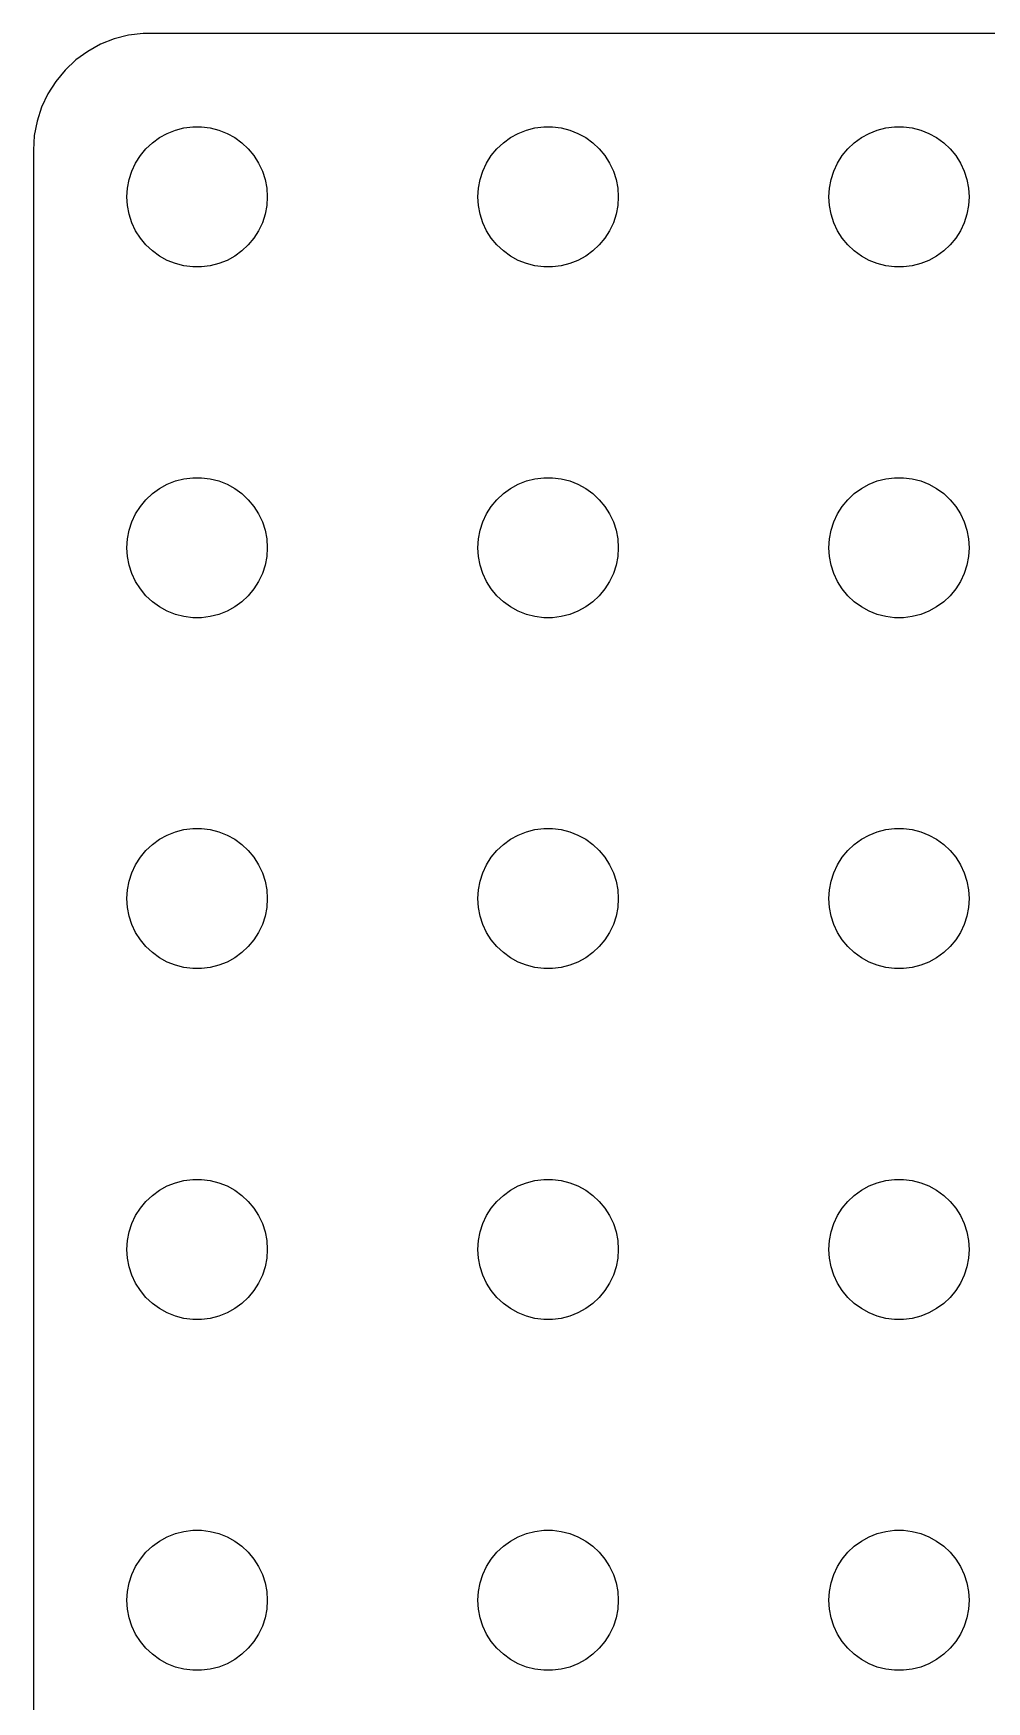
# Model space of a CAD drawing. Header units: metres. Extents: x -74 to 74, y -67 to 67.
# Drawn here: x -74.5 to -33.8, y -4.3 to 67 of the extents above; entities that cross this region are included whole.
import ezdxf

# ---------------------------------------------------------------- set-up
doc = ezdxf.new("R2010")
doc.units = ezdxf.units.M

msp = doc.modelspace()

# ---------------------------------------------------------------- linework, layer by layer
for p, q in [((-71.6289, 66.5241), (-72.1791, 66.2216)), ((-71.0451, 66.7553), (-71.6289, 66.5241)), ((-70.4369, 66.9114), (-71.0451, 66.7553)), ((-69.8139, 66.9901), (-70.4369, 66.9114)), ((69.8139, 66.9901), (-69.8139, 66.9901)), ((-72.6871, 65.8526), (-73.1448, 65.4227)), ((-72.1791, 66.2216), (-72.6871, 65.8526)), ((-73.5451, 64.9389), (-73.8815, 64.4088)), ((-73.1448, 65.4227), (-73.5451, 64.9389)), ((-73.8815, 64.4088), (-74.1489, 63.8406)), ((-74.1489, 63.8406), (-74.3429, 63.2434)), ((-74.3429, 63.2434), (-74.4606, 62.6267)), ((-68.7773, 62.7145), (-68.427, 62.8532)), ((-68.427, 62.8532), (-68.0621, 62.9469)), ((-68.0621, 62.9469), (-67.6884, 62.9941)), ((-67.6884, 62.9941), (-67.3116, 62.9941)), ((-67.3116, 62.9941), (-66.9379, 62.9469)), ((-66.9379, 62.9469), (-66.573, 62.8532)), ((-66.573, 62.8532), (-66.2227, 62.7145)), ((-53.7773, 62.7145), (-53.427, 62.8532)), ((-53.427, 62.8532), (-53.0621, 62.9469)), ((-53.0621, 62.9469), (-52.6884, 62.9941)), ((-52.6884, 62.9941), (-52.3116, 62.9941)), ((-52.3116, 62.9941), (-51.9379, 62.9469)), ((-51.9379, 62.9469), (-51.5729, 62.8532)), ((-51.5729, 62.8532), (-51.2227, 62.7145)), ((-38.7773, 62.7145), (-38.427, 62.8532)), ((-38.427, 62.8532), (-38.0621, 62.9469)), ((-38.0621, 62.9469), (-37.6884, 62.9941)), ((-37.6884, 62.9941), (-37.3116, 62.9941)), ((-37.3116, 62.9941), (-36.9379, 62.9469)), ((-36.9379, 62.9469), (-36.5729, 62.8532)), ((-36.5729, 62.8532), (-36.2227, 62.7145)), ((-74.4606, 62.6267), (-74.5, 62)), ((-69.927, 61.7634), (-69.6869, 62.0536)), ((-69.6869, 62.0536), (-69.4123, 62.3115)), ((-69.4123, 62.3115), (-69.1075, 62.533)), ((-69.1075, 62.533), (-68.7773, 62.7145)), ((-66.2227, 62.7145), (-65.8925, 62.533)), ((-65.8925, 62.533), (-65.5877, 62.3115)), ((-65.5877, 62.3115), (-65.3131, 62.0536)), ((-65.3131, 62.0536), (-65.073, 61.7634)), ((-54.927, 61.7634), (-54.6869, 62.0536)), ((-54.6869, 62.0536), (-54.4123, 62.3115)), ((-54.4123, 62.3115), (-54.1075, 62.533)), ((-54.1075, 62.533), (-53.7773, 62.7145)), ((-51.2227, 62.7145), (-50.8925, 62.533)), ((-50.8925, 62.533), (-50.5877, 62.3115)), ((-50.5877, 62.3115), (-50.3131, 62.0536)), ((-50.3131, 62.0536), (-50.0729, 61.7634)), ((-39.927, 61.7634), (-39.6869, 62.0536)), ((-39.6869, 62.0536), (-39.4123, 62.3115)), ((-39.4123, 62.3115), (-39.1075, 62.533)), ((-39.1075, 62.533), (-38.7773, 62.7145)), ((-36.2227, 62.7145), (-35.8925, 62.533)), ((-35.8925, 62.533), (-35.5877, 62.3115)), ((-35.5877, 62.3115), (-35.3131, 62.0536)), ((-35.3131, 62.0536), (-35.0729, 61.7634)), ((-74.5, 62), (-74.5, -62)), ((-70.2893, 61.1044), (-70.1289, 61.4453)), ((-70.1289, 61.4453), (-69.927, 61.7634)), ((-65.073, 61.7634), (-64.8711, 61.4453)), ((-64.8711, 61.4453), (-64.7107, 61.1044)), ((-55.2893, 61.1044), (-55.1289, 61.4453)), ((-55.1289, 61.4453), (-54.927, 61.7634)), ((-50.0729, 61.7634), (-49.8711, 61.4453)), ((-49.8711, 61.4453), (-49.7107, 61.1044)), ((-40.2893, 61.1044), (-40.1289, 61.4453)), ((-40.1289, 61.4453), (-39.927, 61.7634)), ((-35.0729, 61.7634), (-34.8711, 61.4453)), ((-34.8711, 61.4453), (-34.7107, 61.1044)), ((-70.4763, 60.376), (-70.4057, 60.7461)), ((-70.4057, 60.7461), (-70.2893, 61.1044)), ((-64.7107, 61.1044), (-64.5943, 60.7461)), ((-64.5943, 60.7461), (-64.5237, 60.376)), ((-55.4763, 60.376), (-55.4057, 60.7461)), ((-55.4057, 60.7461), (-55.2893, 61.1044)), ((-49.7107, 61.1044), (-49.5942, 60.7461)), ((-49.5942, 60.7461), (-49.5237, 60.376)), ((-40.4763, 60.376), (-40.4057, 60.7461)), ((-40.4057, 60.7461), (-40.2893, 61.1044)), ((-34.7107, 61.1044), (-34.5942, 60.7461)), ((-34.5942, 60.7461), (-34.5237, 60.376)), ((-70.5, 60), (-70.4763, 60.376)), ((-70.4763, 59.624), (-70.5, 60)), ((-64.5237, 60.376), (-64.5, 60)), ((-64.5, 60), (-64.5237, 59.624)), ((-55.5, 60), (-55.4763, 60.376)), ((-55.4763, 59.624), (-55.5, 60)), ((-49.5237, 60.376), (-49.5, 60)), ((-49.5, 60), (-49.5237, 59.624)), ((-40.5, 60), (-40.4763, 60.376)), ((-40.4763, 59.624), (-40.5, 60)), ((-34.5237, 60.376), (-34.5, 60)), ((-34.5, 60), (-34.5237, 59.624)), ((-70.4057, 59.2539), (-70.4763, 59.624)), ((-70.2893, 58.8956), (-70.4057, 59.2539)), ((-64.5943, 59.2539), (-64.7107, 58.8956)), ((-64.5237, 59.624), (-64.5943, 59.2539)), ((-55.4057, 59.2539), (-55.4763, 59.624)), ((-55.2893, 58.8956), (-55.4057, 59.2539)), ((-49.5942, 59.2539), (-49.7107, 58.8956)), ((-49.5237, 59.624), (-49.5942, 59.2539)), ((-40.4057, 59.2539), (-40.4763, 59.624)), ((-40.2893, 58.8956), (-40.4057, 59.2539)), ((-34.5942, 59.2539), (-34.7107, 58.8956)), ((-34.5237, 59.624), (-34.5942, 59.2539)), ((-70.1289, 58.5547), (-70.2893, 58.8956)), ((-69.927, 58.2366), (-70.1289, 58.5547)), ((-64.8711, 58.5547), (-65.073, 58.2366)), ((-64.7107, 58.8956), (-64.8711, 58.5547)), ((-55.1289, 58.5547), (-55.2893, 58.8956)), ((-54.927, 58.2366), (-55.1289, 58.5547)), ((-49.8711, 58.5547), (-50.0729, 58.2366)), ((-49.7107, 58.8956), (-49.8711, 58.5547)), ((-40.1289, 58.5547), (-40.2893, 58.8956)), ((-39.927, 58.2366), (-40.1289, 58.5547)), ((-34.8711, 58.5547), (-35.0729, 58.2366)), ((-34.7107, 58.8956), (-34.8711, 58.5547)), ((-69.6869, 57.9464), (-69.927, 58.2366)), ((-69.4123, 57.6885), (-69.6869, 57.9464)), ((-65.3131, 57.9464), (-65.5877, 57.6885)), ((-65.073, 58.2366), (-65.3131, 57.9464)), ((-54.6869, 57.9464), (-54.927, 58.2366)), ((-54.4123, 57.6885), (-54.6869, 57.9464)), ((-50.3131, 57.9464), (-50.5877, 57.6885)), ((-50.0729, 58.2366), (-50.3131, 57.9464)), ((-39.6869, 57.9464), (-39.927, 58.2366)), ((-39.4123, 57.6885), (-39.6869, 57.9464)), ((-35.3131, 57.9464), (-35.5877, 57.6885)), ((-35.0729, 58.2366), (-35.3131, 57.9464)), ((-69.1075, 57.467), (-69.4123, 57.6885)), ((-68.7773, 57.2855), (-69.1075, 57.467)), ((-68.427, 57.1468), (-68.7773, 57.2855)), ((-68.0621, 57.0531), (-68.427, 57.1468)), ((-66.573, 57.1468), (-66.9379, 57.0531)), ((-66.2227, 57.2855), (-66.573, 57.1468)), ((-65.8925, 57.467), (-66.2227, 57.2855)), ((-65.5877, 57.6885), (-65.8925, 57.467)), ((-54.1075, 57.467), (-54.4123, 57.6885)), ((-53.7773, 57.2855), (-54.1075, 57.467)), ((-53.427, 57.1468), (-53.7773, 57.2855)), ((-53.0621, 57.0531), (-53.427, 57.1468)), ((-51.5729, 57.1468), (-51.9379, 57.0531)), ((-51.2227, 57.2855), (-51.5729, 57.1468)), ((-50.8925, 57.467), (-51.2227, 57.2855)), ((-50.5877, 57.6885), (-50.8925, 57.467)), ((-39.1075, 57.467), (-39.4123, 57.6885)), ((-38.7773, 57.2855), (-39.1075, 57.467)), ((-38.427, 57.1468), (-38.7773, 57.2855)), ((-38.0621, 57.0531), (-38.427, 57.1468)), ((-36.5729, 57.1468), (-36.9379, 57.0531)), ((-36.2227, 57.2855), (-36.5729, 57.1468)), ((-35.8925, 57.467), (-36.2227, 57.2855)), ((-35.5877, 57.6885), (-35.8925, 57.467)), ((-67.6884, 57.0059), (-68.0621, 57.0531)), ((-67.3116, 57.0059), (-67.6884, 57.0059)), ((-66.9379, 57.0531), (-67.3116, 57.0059)), ((-52.6884, 57.0059), (-53.0621, 57.0531)), ((-52.3116, 57.0059), (-52.6884, 57.0059)), ((-51.9379, 57.0531), (-52.3116, 57.0059)), ((-37.6884, 57.0059), (-38.0621, 57.0531)), ((-37.3116, 57.0059), (-37.6884, 57.0059)), ((-36.9379, 57.0531), (-37.3116, 57.0059)), ((-68.7773, 47.7145), (-68.427, 47.8532)), ((-68.427, 47.8532), (-68.0621, 47.9469)), ((-68.0621, 47.9469), (-67.6884, 47.9941)), ((-67.6884, 47.9941), (-67.3116, 47.9941)), ((-67.3116, 47.9941), (-66.9379, 47.9469)), ((-66.9379, 47.9469), (-66.573, 47.8532)), ((-66.573, 47.8532), (-66.2227, 47.7145)), ((-53.7773, 47.7145), (-53.427, 47.8532)), ((-53.427, 47.8532), (-53.0621, 47.9469)), ((-53.0621, 47.9469), (-52.6884, 47.9941)), ((-52.6884, 47.9941), (-52.3116, 47.9941)), ((-52.3116, 47.9941), (-51.9379, 47.9469)), ((-51.9379, 47.9469), (-51.5729, 47.8532)), ((-51.5729, 47.8532), (-51.2227, 47.7145)), ((-38.7773, 47.7145), (-38.427, 47.8532)), ((-38.427, 47.8532), (-38.0621, 47.9469)), ((-38.0621, 47.9469), (-37.6884, 47.9941)), ((-37.6884, 47.9941), (-37.3116, 47.9941)), ((-37.3116, 47.9941), (-36.9379, 47.9469)), ((-36.9379, 47.9469), (-36.5729, 47.8532)), ((-36.5729, 47.8532), (-36.2227, 47.7145)), ((-69.6869, 47.0536), (-69.4123, 47.3115)), ((-69.4123, 47.3115), (-69.1075, 47.533)), ((-69.1075, 47.533), (-68.7773, 47.7145)), ((-66.2227, 47.7145), (-65.8925, 47.533)), ((-65.8925, 47.533), (-65.5877, 47.3115)), ((-65.5877, 47.3115), (-65.3131, 47.0536)), ((-54.6869, 47.0536), (-54.4123, 47.3115)), ((-54.4123, 47.3115), (-54.1075, 47.533)), ((-54.1075, 47.533), (-53.7773, 47.7145)), ((-51.2227, 47.7145), (-50.8925, 47.533)), ((-50.8925, 47.533), (-50.5877, 47.3115)), ((-50.5877, 47.3115), (-50.3131, 47.0536)), ((-39.6869, 47.0536), (-39.4123, 47.3115)), ((-39.4123, 47.3115), (-39.1075, 47.533)), ((-39.1075, 47.533), (-38.7773, 47.7145)), ((-36.2227, 47.7145), (-35.8925, 47.533)), ((-35.8925, 47.533), (-35.5877, 47.3115)), ((-35.5877, 47.3115), (-35.3131, 47.0536)), ((-70.2893, 46.1044), (-70.1289, 46.4453)), ((-70.1289, 46.4453), (-69.927, 46.7634)), ((-69.927, 46.7634), (-69.6869, 47.0536)), ((-65.3131, 47.0536), (-65.073, 46.7634)), ((-65.073, 46.7634), (-64.8711, 46.4453)), ((-64.8711, 46.4453), (-64.7107, 46.1044)), ((-55.2893, 46.1044), (-55.1289, 46.4453)), ((-55.1289, 46.4453), (-54.927, 46.7634)), ((-54.927, 46.7634), (-54.6869, 47.0536)), ((-50.3131, 47.0536), (-50.0729, 46.7634)), ((-50.0729, 46.7634), (-49.8711, 46.4453)), ((-49.8711, 46.4453), (-49.7107, 46.1044)), ((-40.2893, 46.1044), (-40.1289, 46.4453)), ((-40.1289, 46.4453), (-39.927, 46.7634)), ((-39.927, 46.7634), (-39.6869, 47.0536)), ((-35.3131, 47.0536), (-35.0729, 46.7634)), ((-35.0729, 46.7634), (-34.8711, 46.4453)), ((-34.8711, 46.4453), (-34.7107, 46.1044)), ((-70.4763, 45.376), (-70.4057, 45.7461)), ((-70.4057, 45.7461), (-70.2893, 46.1044)), ((-64.7107, 46.1044), (-64.5943, 45.7461)), ((-64.5943, 45.7461), (-64.5237, 45.376)), ((-55.4763, 45.376), (-55.4057, 45.7461)), ((-55.4057, 45.7461), (-55.2893, 46.1044)), ((-49.7107, 46.1044), (-49.5942, 45.7461)), ((-49.5942, 45.7461), (-49.5237, 45.376)), ((-40.4763, 45.376), (-40.4057, 45.7461)), ((-40.4057, 45.7461), (-40.2893, 46.1044)), ((-34.7107, 46.1044), (-34.5942, 45.7461)), ((-34.5942, 45.7461), (-34.5237, 45.376)), ((-70.5, 45), (-70.4763, 45.376)), ((-70.4763, 44.624), (-70.5, 45)), ((-64.5237, 45.376), (-64.5, 45)), ((-64.5, 45), (-64.5237, 44.624)), ((-55.5, 45), (-55.4763, 45.376)), ((-55.4763, 44.624), (-55.5, 45)), ((-49.5237, 45.376), (-49.5, 45)), ((-49.5, 45), (-49.5237, 44.624)), ((-40.5, 45), (-40.4763, 45.376)), ((-40.4763, 44.624), (-40.5, 45)), ((-34.5237, 45.376), (-34.5, 45)), ((-34.5, 45), (-34.5237, 44.624)), ((-70.4057, 44.2539), (-70.4763, 44.624)), ((-70.2893, 43.8956), (-70.4057, 44.2539)), ((-64.5943, 44.2539), (-64.7107, 43.8956)), ((-64.5237, 44.624), (-64.5943, 44.2539)), ((-55.4057, 44.2539), (-55.4763, 44.624)), ((-55.2893, 43.8956), (-55.4057, 44.2539)), ((-49.5942, 44.2539), (-49.7107, 43.8956)), ((-49.5237, 44.624), (-49.5942, 44.2539)), ((-40.4057, 44.2539), (-40.4763, 44.624)), ((-40.2893, 43.8956), (-40.4057, 44.2539)), ((-34.5942, 44.2539), (-34.7107, 43.8956)), ((-34.5237, 44.624), (-34.5942, 44.2539)), ((-70.1289, 43.5547), (-70.2893, 43.8956)), ((-69.927, 43.2366), (-70.1289, 43.5547)), ((-64.8711, 43.5547), (-65.073, 43.2366)), ((-64.7107, 43.8956), (-64.8711, 43.5547)), ((-55.1289, 43.5547), (-55.2893, 43.8956)), ((-54.927, 43.2366), (-55.1289, 43.5547)), ((-49.8711, 43.5547), (-50.0729, 43.2366)), ((-49.7107, 43.8956), (-49.8711, 43.5547)), ((-40.1289, 43.5547), (-40.2893, 43.8956)), ((-39.927, 43.2366), (-40.1289, 43.5547)), ((-34.8711, 43.5547), (-35.0729, 43.2366)), ((-34.7107, 43.8956), (-34.8711, 43.5547)), ((-69.6869, 42.9464), (-69.927, 43.2366)), ((-69.4123, 42.6885), (-69.6869, 42.9464)), ((-65.3131, 42.9464), (-65.5877, 42.6885)), ((-65.073, 43.2366), (-65.3131, 42.9464)), ((-54.6869, 42.9464), (-54.927, 43.2366)), ((-54.4123, 42.6885), (-54.6869, 42.9464)), ((-50.3131, 42.9464), (-50.5877, 42.6885)), ((-50.0729, 43.2366), (-50.3131, 42.9464)), ((-39.6869, 42.9464), (-39.927, 43.2366)), ((-39.4123, 42.6885), (-39.6869, 42.9464)), ((-35.3131, 42.9464), (-35.5877, 42.6885)), ((-35.0729, 43.2366), (-35.3131, 42.9464)), ((-69.1075, 42.467), (-69.4123, 42.6885)), ((-68.7773, 42.2855), (-69.1075, 42.467)), ((-68.427, 42.1468), (-68.7773, 42.2855)), ((-68.0621, 42.0531), (-68.427, 42.1468)), ((-66.573, 42.1468), (-66.9379, 42.0531)), ((-66.2227, 42.2855), (-66.573, 42.1468)), ((-65.8925, 42.467), (-66.2227, 42.2855)), ((-65.5877, 42.6885), (-65.8925, 42.467)), ((-54.1075, 42.467), (-54.4123, 42.6885)), ((-53.7773, 42.2855), (-54.1075, 42.467)), ((-53.427, 42.1468), (-53.7773, 42.2855)), ((-53.0621, 42.0531), (-53.427, 42.1468)), ((-51.5729, 42.1468), (-51.9379, 42.0531)), ((-51.2227, 42.2855), (-51.5729, 42.1468)), ((-50.8925, 42.467), (-51.2227, 42.2855)), ((-50.5877, 42.6885), (-50.8925, 42.467)), ((-39.1075, 42.467), (-39.4123, 42.6885)), ((-38.7773, 42.2855), (-39.1075, 42.467)), ((-38.427, 42.1468), (-38.7773, 42.2855)), ((-38.0621, 42.0531), (-38.427, 42.1468)), ((-36.5729, 42.1468), (-36.9379, 42.0531)), ((-36.2227, 42.2855), (-36.5729, 42.1468)), ((-35.8925, 42.467), (-36.2227, 42.2855)), ((-35.5877, 42.6885), (-35.8925, 42.467)), ((-67.6884, 42.0059), (-68.0621, 42.0531)), ((-67.3116, 42.0059), (-67.6884, 42.0059)), ((-66.9379, 42.0531), (-67.3116, 42.0059)), ((-52.6884, 42.0059), (-53.0621, 42.0531)), ((-52.3116, 42.0059), (-52.6884, 42.0059)), ((-51.9379, 42.0531), (-52.3116, 42.0059)), ((-37.6884, 42.0059), (-38.0621, 42.0531)), ((-37.3116, 42.0059), (-37.6884, 42.0059)), ((-36.9379, 42.0531), (-37.3116, 42.0059)), ((-68.7773, 32.7145), (-68.427, 32.8532)), ((-68.427, 32.8532), (-68.0621, 32.9469)), ((-68.0621, 32.9469), (-67.6884, 32.9941)), ((-67.6884, 32.9941), (-67.3116, 32.9941)), ((-67.3116, 32.9941), (-66.9379, 32.9469)), ((-66.9379, 32.9469), (-66.573, 32.8532)), ((-66.573, 32.8532), (-66.2227, 32.7145)), ((-53.7773, 32.7145), (-53.427, 32.8532)), ((-53.427, 32.8532), (-53.0621, 32.9469)), ((-53.0621, 32.9469), (-52.6884, 32.9941)), ((-52.6884, 32.9941), (-52.3116, 32.9941)), ((-52.3116, 32.9941), (-51.9379, 32.9469)), ((-51.9379, 32.9469), (-51.5729, 32.8532)), ((-51.5729, 32.8532), (-51.2227, 32.7145)), ((-38.7773, 32.7145), (-38.427, 32.8532)), ((-38.427, 32.8532), (-38.0621, 32.9469)), ((-38.0621, 32.9469), (-37.6884, 32.9941)), ((-37.6884, 32.9941), (-37.3116, 32.9941)), ((-37.3116, 32.9941), (-36.9379, 32.9469)), ((-36.9379, 32.9469), (-36.5729, 32.8532)), ((-36.5729, 32.8532), (-36.2227, 32.7145)), ((-69.6869, 32.0536), (-69.4123, 32.3115)), ((-69.4123, 32.3115), (-69.1075, 32.533)), ((-69.1075, 32.533), (-68.7773, 32.7145)), ((-66.2227, 32.7145), (-65.8925, 32.533)), ((-65.8925, 32.533), (-65.5877, 32.3115)), ((-65.5877, 32.3115), (-65.3131, 32.0536)), ((-54.6869, 32.0536), (-54.4123, 32.3115)), ((-54.4123, 32.3115), (-54.1075, 32.533)), ((-54.1075, 32.533), (-53.7773, 32.7145)), ((-51.2227, 32.7145), (-50.8925, 32.533)), ((-50.8925, 32.533), (-50.5877, 32.3115)), ((-50.5877, 32.3115), (-50.3131, 32.0536)), ((-39.6869, 32.0536), (-39.4123, 32.3115)), ((-39.4123, 32.3115), (-39.1075, 32.533)), ((-39.1075, 32.533), (-38.7773, 32.7145)), ((-36.2227, 32.7145), (-35.8925, 32.533)), ((-35.8925, 32.533), (-35.5877, 32.3115)), ((-35.5877, 32.3115), (-35.3131, 32.0536)), ((-70.2893, 31.1044), (-70.1289, 31.4453)), ((-70.1289, 31.4453), (-69.927, 31.7634)), ((-69.927, 31.7634), (-69.6869, 32.0536)), ((-65.3131, 32.0536), (-65.073, 31.7634)), ((-65.073, 31.7634), (-64.8711, 31.4453)), ((-64.8711, 31.4453), (-64.7107, 31.1044)), ((-55.2893, 31.1044), (-55.1289, 31.4453)), ((-55.1289, 31.4453), (-54.927, 31.7634)), ((-54.927, 31.7634), (-54.6869, 32.0536)), ((-50.3131, 32.0536), (-50.0729, 31.7634)), ((-50.0729, 31.7634), (-49.8711, 31.4453)), ((-49.8711, 31.4453), (-49.7107, 31.1044)), ((-40.2893, 31.1044), (-40.1289, 31.4453)), ((-40.1289, 31.4453), (-39.927, 31.7634)), ((-39.927, 31.7634), (-39.6869, 32.0536)), ((-35.3131, 32.0536), (-35.0729, 31.7634)), ((-35.0729, 31.7634), (-34.8711, 31.4453)), ((-34.8711, 31.4453), (-34.7107, 31.1044)), ((-70.4763, 30.376), (-70.4057, 30.7461)), ((-70.4057, 30.7461), (-70.2893, 31.1044)), ((-64.7107, 31.1044), (-64.5943, 30.7461)), ((-64.5943, 30.7461), (-64.5237, 30.376)), ((-55.4763, 30.376), (-55.4057, 30.7461)), ((-55.4057, 30.7461), (-55.2893, 31.1044)), ((-49.7107, 31.1044), (-49.5942, 30.7461)), ((-49.5942, 30.7461), (-49.5237, 30.376)), ((-40.4763, 30.376), (-40.4057, 30.7461)), ((-40.4057, 30.7461), (-40.2893, 31.1044)), ((-34.7107, 31.1044), (-34.5942, 30.7461)), ((-34.5942, 30.7461), (-34.5237, 30.376)), ((-70.5, 30), (-70.4763, 30.376)), ((-70.4763, 29.624), (-70.5, 30)), ((-64.5237, 30.376), (-64.5, 30)), ((-64.5, 30), (-64.5237, 29.624)), ((-55.5, 30), (-55.4763, 30.376)), ((-55.4763, 29.624), (-55.5, 30)), ((-49.5237, 30.376), (-49.5, 30)), ((-49.5, 30), (-49.5237, 29.624)), ((-40.5, 30), (-40.4763, 30.376)), ((-40.4763, 29.624), (-40.5, 30)), ((-34.5237, 30.376), (-34.5, 30)), ((-34.5, 30), (-34.5237, 29.624)), ((-70.4057, 29.2539), (-70.4763, 29.624)), ((-70.2893, 28.8956), (-70.4057, 29.2539)), ((-64.5943, 29.2539), (-64.7107, 28.8956)), ((-64.5237, 29.624), (-64.5943, 29.2539)), ((-55.4057, 29.2539), (-55.4763, 29.624)), ((-55.2893, 28.8956), (-55.4057, 29.2539)), ((-49.5942, 29.2539), (-49.7107, 28.8956)), ((-49.5237, 29.624), (-49.5942, 29.2539)), ((-40.4057, 29.2539), (-40.4763, 29.624)), ((-40.2893, 28.8956), (-40.4057, 29.2539)), ((-34.5942, 29.2539), (-34.7107, 28.8956)), ((-34.5237, 29.624), (-34.5942, 29.2539)), ((-70.1289, 28.5547), (-70.2893, 28.8956)), ((-69.927, 28.2366), (-70.1289, 28.5547)), ((-64.8711, 28.5547), (-65.073, 28.2366)), ((-64.7107, 28.8956), (-64.8711, 28.5547)), ((-55.1289, 28.5547), (-55.2893, 28.8956)), ((-54.927, 28.2366), (-55.1289, 28.5547)), ((-49.8711, 28.5547), (-50.0729, 28.2366)), ((-49.7107, 28.8956), (-49.8711, 28.5547)), ((-40.1289, 28.5547), (-40.2893, 28.8956)), ((-39.927, 28.2366), (-40.1289, 28.5547)), ((-34.8711, 28.5547), (-35.0729, 28.2366)), ((-34.7107, 28.8956), (-34.8711, 28.5547)), ((-69.6869, 27.9464), (-69.927, 28.2366)), ((-69.4123, 27.6884), (-69.6869, 27.9464)), ((-65.3131, 27.9464), (-65.5877, 27.6884)), ((-65.073, 28.2366), (-65.3131, 27.9464)), ((-54.6869, 27.9464), (-54.927, 28.2366)), ((-54.4123, 27.6884), (-54.6869, 27.9464)), ((-50.3131, 27.9464), (-50.5877, 27.6884)), ((-50.0729, 28.2366), (-50.3131, 27.9464)), ((-39.6869, 27.9464), (-39.927, 28.2366)), ((-39.4123, 27.6884), (-39.6869, 27.9464)), ((-35.3131, 27.9464), (-35.5877, 27.6884)), ((-35.0729, 28.2366), (-35.3131, 27.9464)), ((-69.1075, 27.467), (-69.4123, 27.6884)), ((-68.7773, 27.2855), (-69.1075, 27.467)), ((-68.427, 27.1468), (-68.7773, 27.2855)), ((-68.0621, 27.0531), (-68.427, 27.1468)), ((-66.573, 27.1468), (-66.9379, 27.0531)), ((-66.2227, 27.2855), (-66.573, 27.1468)), ((-65.8925, 27.467), (-66.2227, 27.2855)), ((-65.5877, 27.6884), (-65.8925, 27.467)), ((-54.1075, 27.467), (-54.4123, 27.6884)), ((-53.7773, 27.2855), (-54.1075, 27.467)), ((-53.427, 27.1468), (-53.7773, 27.2855)), ((-53.0621, 27.0531), (-53.427, 27.1468)), ((-51.5729, 27.1468), (-51.9379, 27.0531)), ((-51.2227, 27.2855), (-51.5729, 27.1468)), ((-50.8925, 27.467), (-51.2227, 27.2855)), ((-50.5877, 27.6884), (-50.8925, 27.467)), ((-39.1075, 27.467), (-39.4123, 27.6884)), ((-38.7773, 27.2855), (-39.1075, 27.467)), ((-38.427, 27.1468), (-38.7773, 27.2855)), ((-38.0621, 27.0531), (-38.427, 27.1468)), ((-36.5729, 27.1468), (-36.9379, 27.0531)), ((-36.2227, 27.2855), (-36.5729, 27.1468)), ((-35.8925, 27.467), (-36.2227, 27.2855)), ((-35.5877, 27.6884), (-35.8925, 27.467)), ((-67.6884, 27.0059), (-68.0621, 27.0531)), ((-67.3116, 27.0059), (-67.6884, 27.0059)), ((-66.9379, 27.0531), (-67.3116, 27.0059)), ((-52.6884, 27.0059), (-53.0621, 27.0531)), ((-52.3116, 27.0059), (-52.6884, 27.0059)), ((-51.9379, 27.0531), (-52.3116, 27.0059)), ((-37.6884, 27.0059), (-38.0621, 27.0531)), ((-37.3116, 27.0059), (-37.6884, 27.0059)), ((-36.9379, 27.0531), (-37.3116, 27.0059)), ((-68.7773, 17.7145), (-68.427, 17.8532)), ((-68.427, 17.8532), (-68.0621, 17.9469)), ((-68.0621, 17.9469), (-67.6884, 17.9941)), ((-67.6884, 17.9941), (-67.3116, 17.9941)), ((-67.3116, 17.9941), (-66.9379, 17.9469)), ((-66.9379, 17.9469), (-66.573, 17.8532)), ((-66.573, 17.8532), (-66.2227, 17.7145)), ((-53.7773, 17.7145), (-53.427, 17.8532)), ((-53.427, 17.8532), (-53.0621, 17.9469)), ((-53.0621, 17.9469), (-52.6884, 17.9941)), ((-52.6884, 17.9941), (-52.3116, 17.9941)), ((-52.3116, 17.9941), (-51.9379, 17.9469)), ((-51.9379, 17.9469), (-51.5729, 17.8532)), ((-51.5729, 17.8532), (-51.2227, 17.7145)), ((-38.7773, 17.7145), (-38.427, 17.8532)), ((-38.427, 17.8532), (-38.0621, 17.9469)), ((-38.0621, 17.9469), (-37.6884, 17.9941)), ((-37.6884, 17.9941), (-37.3116, 17.9941)), ((-37.3116, 17.9941), (-36.9379, 17.9469)), ((-36.9379, 17.9469), (-36.5729, 17.8532)), ((-36.5729, 17.8532), (-36.2227, 17.7145)), ((-69.6869, 17.0536), (-69.4123, 17.3115)), ((-69.4123, 17.3115), (-69.1075, 17.533)), ((-69.1075, 17.533), (-68.7773, 17.7145)), ((-66.2227, 17.7145), (-65.8925, 17.533)), ((-65.8925, 17.533), (-65.5877, 17.3115)), ((-65.5877, 17.3115), (-65.3131, 17.0536)), ((-54.6869, 17.0536), (-54.4123, 17.3115)), ((-54.4123, 17.3115), (-54.1075, 17.533)), ((-54.1075, 17.533), (-53.7773, 17.7145)), ((-51.2227, 17.7145), (-50.8925, 17.533)), ((-50.8925, 17.533), (-50.5877, 17.3115)), ((-50.5877, 17.3115), (-50.3131, 17.0536)), ((-39.6869, 17.0536), (-39.4123, 17.3115)), ((-39.4123, 17.3115), (-39.1075, 17.533)), ((-39.1075, 17.533), (-38.7773, 17.7145)), ((-36.2227, 17.7145), (-35.8925, 17.533)), ((-35.8925, 17.533), (-35.5877, 17.3115)), ((-35.5877, 17.3115), (-35.3131, 17.0536)), ((-70.2893, 16.1044), (-70.1289, 16.4453)), ((-70.1289, 16.4453), (-69.927, 16.7634)), ((-69.927, 16.7634), (-69.6869, 17.0536)), ((-65.3131, 17.0536), (-65.073, 16.7634)), ((-65.073, 16.7634), (-64.8711, 16.4453)), ((-64.8711, 16.4453), (-64.7107, 16.1044)), ((-55.2893, 16.1044), (-55.1289, 16.4453)), ((-55.1289, 16.4453), (-54.927, 16.7634)), ((-54.927, 16.7634), (-54.6869, 17.0536)), ((-50.3131, 17.0536), (-50.0729, 16.7634)), ((-50.0729, 16.7634), (-49.8711, 16.4453)), ((-49.8711, 16.4453), (-49.7107, 16.1044)), ((-40.2893, 16.1044), (-40.1289, 16.4453)), ((-40.1289, 16.4453), (-39.927, 16.7634)), ((-39.927, 16.7634), (-39.6869, 17.0536)), ((-35.3131, 17.0536), (-35.0729, 16.7634)), ((-35.0729, 16.7634), (-34.8711, 16.4453)), ((-34.8711, 16.4453), (-34.7107, 16.1044)), ((-70.4763, 15.376), (-70.4057, 15.7461)), ((-70.4057, 15.7461), (-70.2893, 16.1044)), ((-64.7107, 16.1044), (-64.5943, 15.7461)), ((-64.5943, 15.7461), (-64.5237, 15.376)), ((-55.4763, 15.376), (-55.4057, 15.7461)), ((-55.4057, 15.7461), (-55.2893, 16.1044)), ((-49.7107, 16.1044), (-49.5942, 15.7461)), ((-49.5942, 15.7461), (-49.5237, 15.376)), ((-40.4763, 15.376), (-40.4057, 15.7461)), ((-40.4057, 15.7461), (-40.2893, 16.1044)), ((-34.7107, 16.1044), (-34.5942, 15.7461)), ((-34.5942, 15.7461), (-34.5237, 15.376)), ((-70.5, 15), (-70.4763, 15.376)), ((-70.4763, 14.624), (-70.5, 15)), ((-64.5237, 15.376), (-64.5, 15)), ((-64.5, 15), (-64.5237, 14.624)), ((-55.5, 15), (-55.4763, 15.376)), ((-55.4763, 14.624), (-55.5, 15)), ((-49.5237, 15.376), (-49.5, 15)), ((-49.5, 15), (-49.5237, 14.624)), ((-40.5, 15), (-40.4763, 15.376)), ((-40.4763, 14.624), (-40.5, 15)), ((-34.5237, 15.376), (-34.5, 15)), ((-34.5, 15), (-34.5237, 14.624)), ((-70.4057, 14.2539), (-70.4763, 14.624)), ((-64.5237, 14.624), (-64.5943, 14.2539)), ((-55.4057, 14.2539), (-55.4763, 14.624)), ((-49.5237, 14.624), (-49.5942, 14.2539)), ((-40.4057, 14.2539), (-40.4763, 14.624)), ((-34.5237, 14.624), (-34.5942, 14.2539)), ((-70.2893, 13.8956), (-70.4057, 14.2539)), ((-70.1289, 13.5547), (-70.2893, 13.8956)), ((-69.927, 13.2366), (-70.1289, 13.5547)), ((-64.8711, 13.5547), (-65.073, 13.2366)), ((-64.7107, 13.8956), (-64.8711, 13.5547)), ((-64.5943, 14.2539), (-64.7107, 13.8956)), ((-55.2893, 13.8956), (-55.4057, 14.2539)), ((-55.1289, 13.5547), (-55.2893, 13.8956)), ((-54.927, 13.2366), (-55.1289, 13.5547)), ((-49.8711, 13.5547), (-50.0729, 13.2366)), ((-49.7107, 13.8956), (-49.8711, 13.5547)), ((-49.5942, 14.2539), (-49.7107, 13.8956)), ((-40.2893, 13.8956), (-40.4057, 14.2539)), ((-40.1289, 13.5547), (-40.2893, 13.8956)), ((-39.927, 13.2366), (-40.1289, 13.5547)), ((-34.8711, 13.5547), (-35.0729, 13.2366)), ((-34.7107, 13.8956), (-34.8711, 13.5547)), ((-34.5942, 14.2539), (-34.7107, 13.8956)), ((-69.6869, 12.9464), (-69.927, 13.2366)), ((-69.4123, 12.6884), (-69.6869, 12.9464)), ((-65.3131, 12.9464), (-65.5877, 12.6884)), ((-65.073, 13.2366), (-65.3131, 12.9464)), ((-54.6869, 12.9464), (-54.927, 13.2366)), ((-54.4123, 12.6884), (-54.6869, 12.9464)), ((-50.3131, 12.9464), (-50.5877, 12.6884)), ((-50.0729, 13.2366), (-50.3131, 12.9464)), ((-39.6869, 12.9464), (-39.927, 13.2366)), ((-39.4123, 12.6884), (-39.6869, 12.9464)), ((-35.3131, 12.9464), (-35.5877, 12.6884)), ((-35.0729, 13.2366), (-35.3131, 12.9464)), ((-69.1075, 12.467), (-69.4123, 12.6884)), ((-68.7773, 12.2855), (-69.1075, 12.467)), ((-68.427, 12.1468), (-68.7773, 12.2855)), ((-68.0621, 12.0531), (-68.427, 12.1468)), ((-66.573, 12.1468), (-66.9379, 12.0531)), ((-66.2227, 12.2855), (-66.573, 12.1468)), ((-65.8925, 12.467), (-66.2227, 12.2855)), ((-65.5877, 12.6884), (-65.8925, 12.467)), ((-54.1075, 12.467), (-54.4123, 12.6884)), ((-53.7773, 12.2855), (-54.1075, 12.467)), ((-53.427, 12.1468), (-53.7773, 12.2855)), ((-53.0621, 12.0531), (-53.427, 12.1468)), ((-51.5729, 12.1468), (-51.9379, 12.0531)), ((-51.2227, 12.2855), (-51.5729, 12.1468)), ((-50.8925, 12.467), (-51.2227, 12.2855)), ((-50.5877, 12.6884), (-50.8925, 12.467)), ((-39.1075, 12.467), (-39.4123, 12.6884)), ((-38.7773, 12.2855), (-39.1075, 12.467)), ((-38.427, 12.1468), (-38.7773, 12.2855)), ((-38.0621, 12.0531), (-38.427, 12.1468)), ((-36.5729, 12.1468), (-36.9379, 12.0531)), ((-36.2227, 12.2855), (-36.5729, 12.1468)), ((-35.8925, 12.467), (-36.2227, 12.2855)), ((-35.5877, 12.6884), (-35.8925, 12.467)), ((-67.6884, 12.0059), (-68.0621, 12.0531)), ((-67.3116, 12.0059), (-67.6884, 12.0059)), ((-66.9379, 12.0531), (-67.3116, 12.0059)), ((-52.6884, 12.0059), (-53.0621, 12.0531)), ((-52.3116, 12.0059), (-52.6884, 12.0059)), ((-51.9379, 12.0531), (-52.3116, 12.0059)), ((-37.6884, 12.0059), (-38.0621, 12.0531)), ((-37.3116, 12.0059), (-37.6884, 12.0059)), ((-36.9379, 12.0531), (-37.3116, 12.0059)), ((-68.7773, 2.71448), (-68.427, 2.85316)), ((-68.427, 2.85316), (-68.0621, 2.94685)), ((-68.0621, 2.94685), (-67.6884, 2.99408)), ((-67.6884, 2.99408), (-67.3116, 2.99408)), ((-67.3116, 2.99408), (-66.9379, 2.94685)), ((-66.9379, 2.94685), (-66.573, 2.85316)), ((-66.573, 2.85316), (-66.2227, 2.71448)), ((-53.7773, 2.71448), (-53.427, 2.85316)), ((-53.427, 2.85316), (-53.0621, 2.94685)), ((-53.0621, 2.94685), (-52.6884, 2.99408)), ((-52.6884, 2.99408), (-52.3116, 2.99408)), ((-52.3116, 2.99408), (-51.9379, 2.94685)), ((-51.9379, 2.94685), (-51.5729, 2.85316)), ((-51.5729, 2.85316), (-51.2227, 2.71448)), ((-38.7773, 2.71448), (-38.427, 2.85316)), ((-38.427, 2.85316), (-38.0621, 2.94685)), ((-38.0621, 2.94685), (-37.6884, 2.99408)), ((-37.6884, 2.99408), (-37.3116, 2.99408)), ((-37.3116, 2.99408), (-36.9379, 2.94685)), ((-36.9379, 2.94685), (-36.5729, 2.85316)), ((-36.5729, 2.85316), (-36.2227, 2.71448)), ((-69.6869, 2.05363), (-69.4123, 2.31154)), ((-69.4123, 2.31154), (-69.1075, 2.53297)), ((-69.1075, 2.53297), (-68.7773, 2.71448)), ((-66.2227, 2.71448), (-65.8925, 2.53297)), ((-65.8925, 2.53297), (-65.5877, 2.31154)), ((-65.5877, 2.31154), (-65.3131, 2.05363)), ((-54.6869, 2.05363), (-54.4123, 2.31154)), ((-54.4123, 2.31154), (-54.1075, 2.53297)), ((-54.1075, 2.53297), (-53.7773, 2.71448)), ((-51.2227, 2.71448), (-50.8925, 2.53297)), ((-50.8925, 2.53297), (-50.5877, 2.31154)), ((-50.5877, 2.31154), (-50.3131, 2.05363)), ((-39.6869, 2.05363), (-39.4123, 2.31154)), ((-39.4123, 2.31154), (-39.1075, 2.53297)), ((-39.1075, 2.53297), (-38.7773, 2.71448)), ((-36.2227, 2.71448), (-35.8925, 2.53297)), ((-35.8925, 2.53297), (-35.5877, 2.31154)), ((-35.5877, 2.31154), (-35.3131, 2.05363)), ((-70.2893, 1.10437), (-70.1289, 1.44525)), ((-70.1289, 1.44525), (-69.927, 1.76335)), ((-69.927, 1.76335), (-69.6869, 2.05363)), ((-65.3131, 2.05363), (-65.073, 1.76335)), ((-65.073, 1.76335), (-64.8711, 1.44525)), ((-64.8711, 1.44525), (-64.7107, 1.10437)), ((-55.2893, 1.10437), (-55.1289, 1.44525)), ((-55.1289, 1.44525), (-54.927, 1.76335)), ((-54.927, 1.76335), (-54.6869, 2.05363)), ((-50.3131, 2.05363), (-50.0729, 1.76335)), ((-50.0729, 1.76335), (-49.8711, 1.44525)), ((-49.8711, 1.44525), (-49.7107, 1.10437)), ((-40.2893, 1.10437), (-40.1289, 1.44525)), ((-40.1289, 1.44525), (-39.927, 1.76335)), ((-39.927, 1.76335), (-39.6869, 2.05363)), ((-35.3131, 2.05363), (-35.0729, 1.76335)), ((-35.0729, 1.76335), (-34.8711, 1.44525)), ((-34.8711, 1.44525), (-34.7107, 1.10437)), ((-70.4763, 0.37599), (-70.4057, 0.74606)), ((-70.4057, 0.74606), (-70.2893, 1.10437)), ((-64.7107, 1.10437), (-64.5943, 0.74606)), ((-64.5943, 0.74606), (-64.5237, 0.37599)), ((-55.4763, 0.37599), (-55.4057, 0.74606)), ((-55.4057, 0.74606), (-55.2893, 1.10437)), ((-49.7107, 1.10437), (-49.5942, 0.74606)), ((-49.5942, 0.74606), (-49.5237, 0.37599)), ((-40.4763, 0.37599), (-40.4057, 0.74606)), ((-40.4057, 0.74606), (-40.2893, 1.10437)), ((-34.7107, 1.10437), (-34.5942, 0.74606)), ((-34.5942, 0.74606), (-34.5237, 0.37599)), ((-70.5, 0), (-70.4763, 0.37599)), ((-70.4763, -0.37599), (-70.5, 0)), ((-64.5237, 0.37599), (-64.5, 0)), ((-64.5, 0), (-64.5237, -0.37599)), ((-55.5, 0), (-55.4763, 0.37599)), ((-55.4763, -0.37599), (-55.5, 0)), ((-49.5237, 0.37599), (-49.5, 0)), ((-49.5, 0), (-49.5237, -0.37599)), ((-40.5, 0), (-40.4763, 0.37599)), ((-40.4763, -0.37599), (-40.5, 0)), ((-34.5237, 0.37599), (-34.5, 0)), ((-34.5, 0), (-34.5237, -0.37599)), ((-70.4057, -0.74606), (-70.4763, -0.37599)), ((-64.5237, -0.37599), (-64.5943, -0.74606)), ((-55.4057, -0.74606), (-55.4763, -0.37599)), ((-49.5237, -0.37599), (-49.5942, -0.74606)), ((-40.4057, -0.74606), (-40.4763, -0.37599)), ((-34.5237, -0.37599), (-34.5942, -0.74606)), ((-70.2893, -1.10437), (-70.4057, -0.74606)), ((-70.1289, -1.44525), (-70.2893, -1.10437)), ((-64.7107, -1.10437), (-64.8711, -1.44525)), ((-64.5943, -0.74606), (-64.7107, -1.10437)), ((-55.2893, -1.10437), (-55.4057, -0.74606)), ((-55.1289, -1.44525), (-55.2893, -1.10437)), ((-49.7107, -1.10437), (-49.8711, -1.44525)), ((-49.5942, -0.74606), (-49.7107, -1.10437)), ((-40.2893, -1.10437), (-40.4057, -0.74606)), ((-40.1289, -1.44525), (-40.2893, -1.10437)), ((-34.7107, -1.10437), (-34.8711, -1.44525)), ((-34.5942, -0.74606), (-34.7107, -1.10437)), ((-69.927, -1.76335), (-70.1289, -1.44525)), ((-69.6869, -2.05363), (-69.927, -1.76335)), ((-69.4123, -2.31154), (-69.6869, -2.05363)), ((-65.3131, -2.05363), (-65.5877, -2.31154)), ((-65.073, -1.76335), (-65.3131, -2.05363)), ((-64.8711, -1.44525), (-65.073, -1.76335)), ((-54.927, -1.76335), (-55.1289, -1.44525)), ((-54.6869, -2.05363), (-54.927, -1.76335)), ((-54.4123, -2.31154), (-54.6869, -2.05363)), ((-50.3131, -2.05363), (-50.5877, -2.31154)), ((-50.0729, -1.76335), (-50.3131, -2.05363)), ((-49.8711, -1.44525), (-50.0729, -1.76335)), ((-39.927, -1.76335), (-40.1289, -1.44525)), ((-39.6869, -2.05363), (-39.927, -1.76335)), ((-39.4123, -2.31154), (-39.6869, -2.05363)), ((-35.3131, -2.05363), (-35.5877, -2.31154)), ((-35.0729, -1.76335), (-35.3131, -2.05363)), ((-34.8711, -1.44525), (-35.0729, -1.76335)), ((-69.1075, -2.53297), (-69.4123, -2.31154)), ((-68.7773, -2.71448), (-69.1075, -2.53297)), ((-68.427, -2.85316), (-68.7773, -2.71448)), ((-66.2227, -2.71448), (-66.573, -2.85316)), ((-65.8925, -2.53297), (-66.2227, -2.71448)), ((-65.5877, -2.31154), (-65.8925, -2.53297)), ((-54.1075, -2.53297), (-54.4123, -2.31154)), ((-53.7773, -2.71448), (-54.1075, -2.53297)), ((-53.427, -2.85316), (-53.7773, -2.71448)), ((-51.2227, -2.71448), (-51.5729, -2.85316)), ((-50.8925, -2.53297), (-51.2227, -2.71448)), ((-50.5877, -2.31154), (-50.8925, -2.53297)), ((-39.1075, -2.53297), (-39.4123, -2.31154)), ((-38.7773, -2.71448), (-39.1075, -2.53297)), ((-38.427, -2.85316), (-38.7773, -2.71448)), ((-36.2227, -2.71448), (-36.5729, -2.85316)), ((-35.8925, -2.53297), (-36.2227, -2.71448)), ((-35.5877, -2.31154), (-35.8925, -2.53297)), ((-68.0621, -2.94685), (-68.427, -2.85316)), ((-67.6884, -2.99408), (-68.0621, -2.94685)), ((-67.3116, -2.99408), (-67.6884, -2.99408)), ((-66.9379, -2.94685), (-67.3116, -2.99408)), ((-66.573, -2.85316), (-66.9379, -2.94685)), ((-53.0621, -2.94685), (-53.427, -2.85316)), ((-52.6884, -2.99408), (-53.0621, -2.94685)), ((-52.3116, -2.99408), (-52.6884, -2.99408)), ((-51.9379, -2.94685), (-52.3116, -2.99408)), ((-51.5729, -2.85316), (-51.9379, -2.94685)), ((-38.0621, -2.94685), (-38.427, -2.85316)), ((-37.6884, -2.99408), (-38.0621, -2.94685)), ((-37.3116, -2.99408), (-37.6884, -2.99408)), ((-36.9379, -2.94685), (-37.3116, -2.99408)), ((-36.5729, -2.85316), (-36.9379, -2.94685))]:
    msp.add_line(p, q)

doc.saveas('drawing.dxf')
